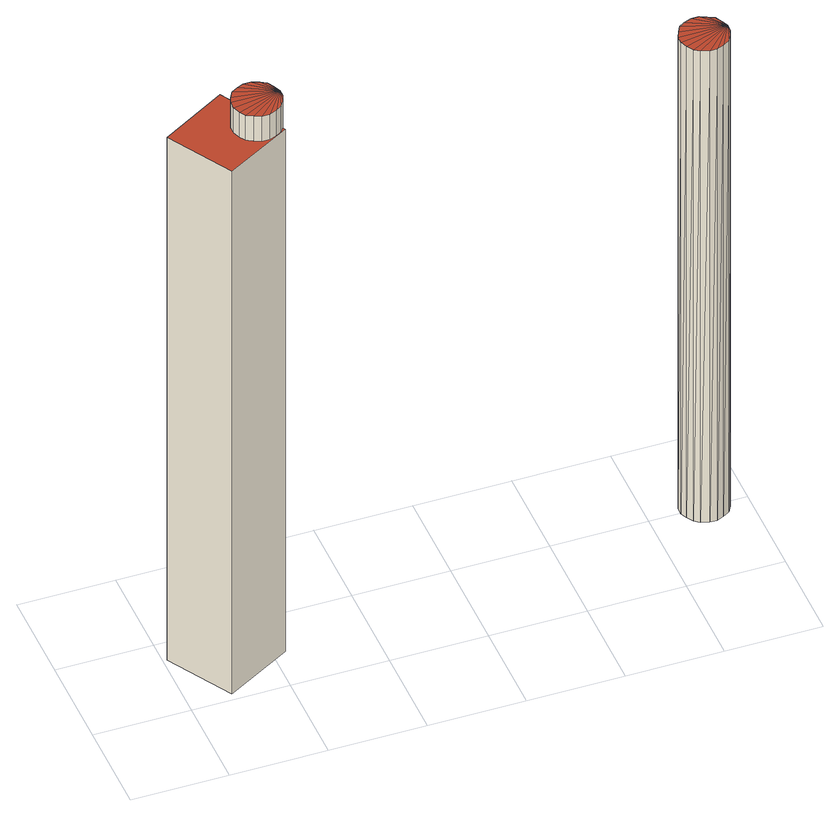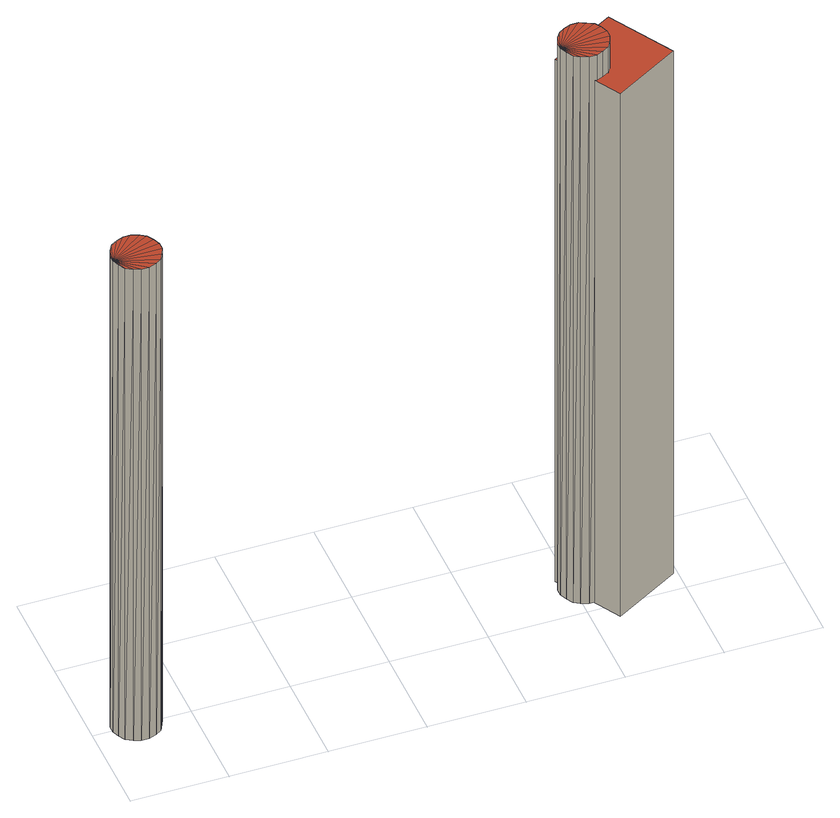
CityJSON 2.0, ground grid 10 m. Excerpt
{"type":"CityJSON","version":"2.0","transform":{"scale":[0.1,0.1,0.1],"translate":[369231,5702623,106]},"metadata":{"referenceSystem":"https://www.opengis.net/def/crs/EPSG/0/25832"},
"CityObjects":{
"building1":{"type":"Building","attributes":{"Gemeindeschluessel":"05911000","Geometrietyp2DReferenz":"3000","function":"51002_1250","roofType":"1000","measuredHeight":65.23},"geometry":[{"type":"Solid","lod":"2","boundaries":[[[[0,1,2,3]],[[4,5,1,0]],[[6,7,5,4]],[[3,2,7,6]],[[4,0,3,6]],[[1,5,7,2]]]],"semantics":{"surfaces":[{"type":"WallSurface"},{"type":"RoofSurface"},{"type":"GroundSurface"}],"values":[[0,0,0,0,1,2]]}}]},
"building2":{"type":"Building","attributes":{"Geometrietyp2DReferenz":"1000","Gemeindeschluessel":"05911000","function":"51002_1251","roofType":"9999","measuredHeight":68.27},"geometry":[{"type":"Solid","lod":"2","boundaries":[[[[8,9,10]],[[9,11,10]],[[12,13,8]],[[13,9,8]],[[14,15,12]],[[15,13,12]],[[16,17,14]],[[17,15,14]],[[18,19,16]],[[19,17,16]],[[20,21,18]],[[21,19,18]],[[22,23,20]],[[23,21,20]],[[24,25,22]],[[25,23,22]],[[26,27,24]],[[27,25,24]],[[28,29,26]],[[29,27,26]],[[30,31,28]],[[31,29,28]],[[32,33,30]],[[33,31,30]],[[34,35,32]],[[35,33,32]],[[36,37,34]],[[37,35,34]],[[38,39,36]],[[39,37,36]],[[40,41,38]],[[41,39,38]],[[42,43,40]],[[43,41,40]],[[44,45,42]],[[45,43,42]],[[46,47,44]],[[47,45,44]],[[10,11,46]],[[11,47,46]],[[11,9,47]],[[9,13,47]],[[13,15,47]],[[15,17,47]],[[17,19,47]],[[19,21,47]],[[21,23,47]],[[23,25,47]],[[25,27,47]],[[27,29,47]],[[29,31,47]],[[31,33,47]],[[33,35,47]],[[35,37,47]],[[37,39,47]],[[39,41,47]],[[41,43,47]],[[43,45,47]],[[8,10,12]],[[10,46,12]],[[46,44,12]],[[44,42,12]],[[42,40,12]],[[40,38,12]],[[38,36,12]],[[36,34,12]],[[34,32,12]],[[32,30,12]],[[30,28,12]],[[28,26,12]],[[26,24,12]],[[24,22,12]],[[22,20,12]],[[20,18,12]],[[18,16,12]],[[16,14,12]]]],"semantics":{"surfaces":[{"type":"WallSurface"},{"type":"GroundSurface"},{"type":"RoofSurface"}],"values":[[0,0,0,0,0,0,0,0,0,0,0,0,0,0,0,0,0,0,0,0,0,0,0,0,0,0,0,0,0,0,0,0,0,0,0,0,0,0,0,0,1,1,1,1,1,1,1,1,1,1,1,1,1,1,1,1,1,1,2,2,2,2,2,2,2,2,2,2,2,2,2,2,2,2,2,2]]}}]},
"building3":{"type":"Building","attributes":{"Geometrietyp2DReferenz":"1000","Gemeindeschluessel":"05911000","function":"51002_1251","roofType":"9999","measuredHeight":58.88},"geometry":[{"type":"Solid","lod":"2","boundaries":[[[[48,49,50]],[[49,51,50]],[[52,53,48]],[[53,49,48]],[[54,55,52]],[[55,53,52]],[[56,57,54]],[[57,55,54]],[[58,59,56]],[[59,57,56]],[[60,61,58]],[[61,59,58]],[[62,63,60]],[[63,61,60]],[[64,65,62]],[[65,63,62]],[[66,67,64]],[[67,65,64]],[[68,69,66]],[[69,67,66]],[[70,71,68]],[[71,69,68]],[[72,73,70]],[[73,71,70]],[[74,75,72]],[[75,73,72]],[[76,77,74]],[[77,75,74]],[[78,79,76]],[[79,77,76]],[[80,81,78]],[[81,79,78]],[[82,83,80]],[[83,81,80]],[[84,85,82]],[[85,83,82]],[[86,87,84]],[[87,85,84]],[[50,51,86]],[[51,87,86]],[[51,49,87]],[[49,53,87]],[[53,55,87]],[[55,57,87]],[[57,59,87]],[[59,61,87]],[[61,63,87]],[[63,65,87]],[[65,67,87]],[[67,69,87]],[[69,71,87]],[[71,73,87]],[[73,75,87]],[[75,77,87]],[[77,79,87]],[[79,81,87]],[[81,83,87]],[[83,85,87]],[[48,50,52]],[[50,86,52]],[[86,84,52]],[[84,82,52]],[[82,80,52]],[[80,78,52]],[[78,76,52]],[[76,74,52]],[[74,72,52]],[[72,70,52]],[[70,68,52]],[[68,66,52]],[[66,64,52]],[[64,62,52]],[[62,60,52]],[[60,58,52]],[[58,56,52]],[[56,54,52]]]],"semantics":{"surfaces":[{"type":"WallSurface"},{"type":"GroundSurface"},{"type":"RoofSurface"}],"values":[[0,0,0,0,0,0,0,0,0,0,0,0,0,0,0,0,0,0,0,0,0,0,0,0,0,0,0,0,0,0,0,0,0,0,0,0,0,0,0,0,1,1,1,1,1,1,1,1,1,1,1,1,1,1,1,1,1,1,2,2,2,2,2,2,2,2,2,2,2,2,2,2,2,2,2,2]]}}]}
},
"vertices":[
[113,47,653],[113,47,0],[73,116,0],[73,116,653],[44,8,653],[44,8,0],[4,76,653],[4,76,0],
[112,75,684],[112,75,1],[108,82,684],[108,82,1],[115,68,684],[115,68,1],[115,60,684],[115,60,1],[112,52,684],[112,52,1],[108,46,684],[108,46,1],[102,42,684],[102,42,1],[94,39,684],[94,39,1],[86,39,684],[86,39,1],[79,42,684],[79,42,1],[72,46,684],[72,46,1],[68,52,684],[68,52,1],[65,60,684],[65,60,1],[65,68,684],[65,68,1],[68,75,684],[68,75,1],[72,82,684],[72,82,1],[79,86,684],[79,86,1],[86,89,684],[86,89,1],[94,89,684],[94,89,1],[102,86,684],[102,86,1],
[578,111,592],[578,111,3],[574,118,592],[574,118,3],[581,104,592],[581,104,3],[581,96,592],[581,96,3],[578,89,592],[578,89,3],[574,82,592],[574,82,3],[567,78,592],[567,78,3],[560,75,592],[560,75,3],[552,75,592],[552,75,3],[544,78,592],[544,78,3],[538,82,592],[538,82,3],[534,89,592],[534,89,3],[531,96,592],[531,96,3],[531,104,592],[531,104,3],[534,111,592],[534,111,3],[538,118,592],[538,118,3],[544,122,592],[544,122,3],[552,125,592],[552,125,3],[560,125,592],[560,125,3],[567,122,592],[567,122,3]
]}
